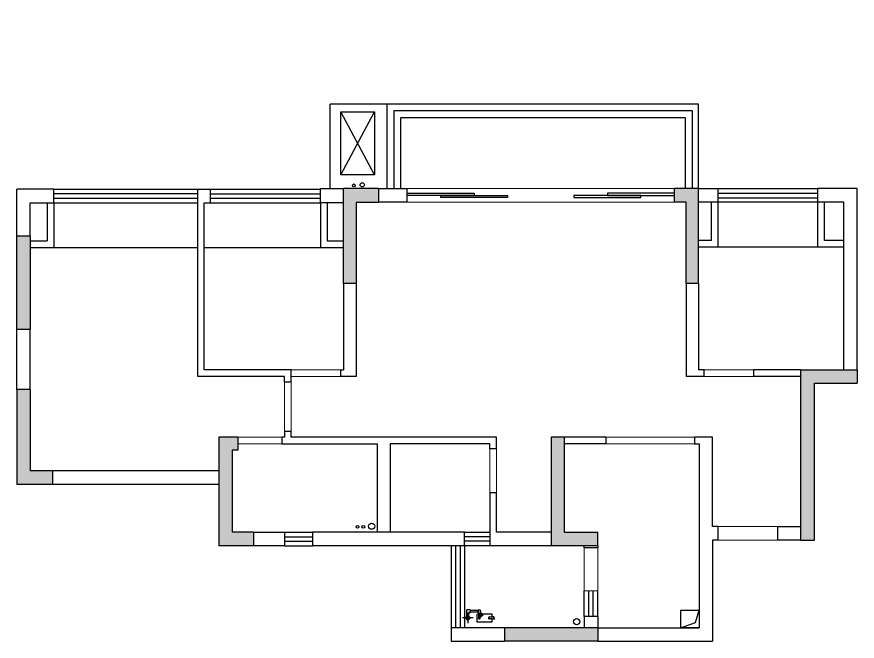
# Model space of a CAD drawing. Header units: inches. Extents: x -50945 to 250244, y -404780 to 18493.
# Drawn here: x 125007 to 139947, y -28350 to -17247 of the extents above; entities that cross this region are included whole.
import ezdxf
from ezdxf.xclip import XClip

# ---------------------------------------------------------------- set-up
doc = ezdxf.new("R2010")
doc.units = ezdxf.units.IN
doc.header["$MEASUREMENT"] = 0
doc.header["$XCLIPFRAME"] = 2
doc.linetypes.add('DOTE', pattern=[2.42, 2, -0.2, 0.02, -0.2])
for name, color, linetype in [('D-ARCHI', 250, 'Continuous'), ('EVH 立面填充', 8, 'Continuous'), ('IBS-003-建筑窗框', 3, 'Continuous'), ('IBS-182-原建筑非承重墙', 150, 'Continuous'), ('IBS-200-原建筑承重墙柱', 200, 'Continuous'), ('IBS-63-原建筑窗', 63, 'Continuous'), ('IDS-002-门', 60, 'Continuous')]:
    doc.layers.add(name, color=color, linetype=linetype)
doc.layers.add('天棚材质标注', color=2, linetype='Continuous', lineweight=5)
doc.layers.add('门', color=65, linetype='Continuous', lineweight=13)

# ---------------------------------------------------------------- blocks, each defined once
blk = doc.blocks.new('mjj')
at = {"layer": 'D-ARCHI', "color": 251, "linetype": 'DOTE', "lineweight": 5, "ltscale": 200}
blk.add_line((126220.3, -5328.7), (126220.3, -25668.7), dxfattribs=at)
blk = doc.blocks.new('rtgttg')
at = {"layer": 'EVH 立面填充'}
h = blk.add_hatch(color=3, dxfattribs=at)
h.dxf.hatch_style = 1
h.paths.add_polyline_path([(28436, -119497), (28836, -119497), (28836, -119257), (28216, -119257), (28216, -120947), (28436, -120947)])
h = blk.add_hatch(color=3, dxfattribs=at)
h.dxf.hatch_style = 1
h.paths.add_polyline_path([(34306, -119497), (34306, -120947), (34526, -120947), (34526, -119257), (34096, -119257), (34096, -119497)])
h = blk.add_hatch(color=3, dxfattribs=at)
h.dxf.hatch_style = 1
h.paths.add_polyline_path([(22406, -121757), (22646, -121757), (22646, -120097), (22406, -120097)])
h = blk.add_hatch(color=3, dxfattribs=at)
h.dxf.hatch_style = 1
h.paths.add_polyline_path([(36586, -122717), (37346, -122717), (37346, -122477), (36346, -122477), (36346, -125507), (36586, -125507)])
h = blk.add_hatch(color=3, dxfattribs=at)
h.dxf.hatch_style = 1
h.paths.add_polyline_path([(22646, -124277), (22646, -122827), (22406, -122827), (22406, -124517), (23046, -124517), (23046, -124277)])
h = blk.add_hatch(color=3, dxfattribs=at)
h.dxf.hatch_style = 1
h.paths.add_polyline_path([(25995, -125607), (26615, -125607), (26615, -125367), (26235, -125367), (26235, -123907), (26335, -123907), (26335, -123677), (25995, -123677)])
h = blk.add_hatch(color=3, dxfattribs=at)
h.dxf.hatch_style = 1
h.paths.add_polyline_path([(32735, -125607), (32735, -125367), (32135, -125367), (32135, -123677), (31905, -123677), (31905, -125607)])
h = blk.add_hatch(color=3, dxfattribs=at)
h.dxf.hatch_style = 1
h.paths.add_polyline_path([(31075, -127067), (31075, -127305), (32735, -127305), (32735, -127067)])
at = {"layer": 'IBS-003-建筑窗框', "color": 3, "ltscale": 10}
for p, q in [((34526, -117756), (28986, -117756)), ((28986, -117756), (28986, -119257)), ((34526, -119257), (34526, -117756)), ((34296, -117996), (29226, -117996)), ((29226, -117996), (29226, -119257)), ((34296, -119257), (34296, -117996)), ((23066, -119266), (25626, -119266)), ((25846, -119267), (27806, -119267)), ((34876, -119257), (36646, -119257)), ((23066, -119507), (25626, -119507)), ((25846, -119507), (27806, -119507)), ((37106, -119497), (34526, -119497)), ((27165, -125367), (27665, -125367)), ((30365, -125367), (30815, -125367)), ((27165, -125607), (27665, -125607)), ((30125, -125607), (30125, -127067)), ((30815, -125607), (30365, -125607)), ((30365, -125607), (30365, -127067)), ((32495, -126867), (32495, -126407)), ((32735, -126867), (32735, -126407))]:
    blk.add_line(p, q, dxfattribs=at)
at = {"layer": 'IBS-182-原建筑非承重墙', "color": 3}
for p, q in [((27976, -119257), (27976, -117756)), ((28986, -117756), (27976, -117756)), ((28168, -117891), (28766, -117891)), ((28168, -119010), (28168, -117891)), ((28168, -119010), (28766, -117891)), ((28766, -119010), (28168, -117891)), ((28766, -117891), (28766, -119010)), ((28766, -119010), (28168, -119010)), ((23066, -119266), (22406, -119266)), ((22406, -120097), (22406, -119267)), ((23066, -119507), (23066, -119266)), ((25626, -119266), (25846, -119266)), ((25626, -122597), (25626, -119267)), ((25846, -119266), (25846, -119507)), ((27806, -119507), (27806, -119257)), ((27806, -119257), (28216, -119257)), ((28836, -119257), (29346, -119257)), ((29346, -119497), (29346, -119257)), ((34526, -119257), (34876, -119257)), ((34876, -119497), (34876, -119257)), ((37346, -119257), (36646, -119257)), ((36646, -119497), (36646, -119257)), ((37346, -122477), (37346, -119257)), ((22646, -120097), (22646, -119507)), ((22646, -119507), (23066, -119507)), ((22946, -119507), (22946, -120187)), ((23066, -119507), (23066, -120307)), ((25736, -122477), (25736, -119507)), ((25736, -119507), (25846, -119507)), ((28216, -119507), (27806, -119507)), ((27806, -119507), (27806, -120307)), ((27926, -119507), (27926, -120187)), ((29346, -119497), (28836, -119497)), ((34756, -120177), (34756, -119497)), ((34876, -120297), (34876, -119497)), ((36646, -120297), (36646, -119497)), ((36766, -120177), (36766, -119497)), ((37106, -122477), (37106, -119497)), ((22646, -120187), (22946, -120187)), ((27926, -120187), (28216, -120187)), ((34756, -120177), (34526, -120177)), ((37106, -120177), (36766, -120177)), ((22646, -120307), (23066, -120307)), ((23066, -120307), (25626, -120307)), ((25736, -120307), (28216, -120307)), ((37106, -120297), (34526, -120297)), ((28216, -120947), (28216, -122477)), ((28436, -120947), (28436, -122597)), ((34306, -120947), (34306, -122597)), ((34526, -120947), (34526, -122477)), ((22406, -122827), (22406, -121757)), ((22646, -122827), (22646, -121757)), ((27286, -122477), (25736, -122477)), ((27286, -122697), (27286, -122477)), ((28166, -122597), (28166, -122477)), ((28166, -122477), (28216, -122477)), ((34626, -122477), (34526, -122477)), ((34626, -122597), (34626, -122477)), ((35506, -122597), (35506, -122477)), ((36346, -122477), (35506, -122477)), ((27166, -122597), (25626, -122597)), ((27166, -122697), (27166, -122597)), ((28436, -122597), (28166, -122597)), ((34626, -122597), (34306, -122597)), ((36346, -122597), (35506, -122597)), ((27286, -122697), (27166, -122697)), ((27165, -123677), (27115, -123677)), ((27115, -123677), (27115, -123797)), ((27285, -123577), (27165, -123577)), ((27165, -123577), (27165, -123677)), ((27285, -123677), (27285, -123577)), ((30935, -123677), (27285, -123677)), ((30935, -123887), (30935, -123677)), ((32875, -123677), (32135, -123677)), ((32875, -123677), (32875, -123797)), ((34775, -123677), (34455, -123677)), ((34455, -123677), (34455, -123797)), ((34775, -125267), (34775, -123677)), ((27115, -123797), (28815, -123797)), ((28815, -123797), (28815, -125367)), ((30815, -123797), (29045, -123797)), ((29045, -123797), (29045, -125367)), ((30815, -123887), (30815, -123797)), ((32875, -123797), (32135, -123797)), ((34455, -123797), (34535, -123797)), ((34535, -123797), (34535, -127067)), ((30935, -123887), (30815, -123887)), ((25995, -124277), (23046, -124277)), ((25995, -124517), (23046, -124517)), ((30935, -124667), (30815, -124667)), ((30815, -124667), (30815, -125607)), ((30935, -125367), (30935, -124667)), ((34875, -125267), (34775, -125267)), ((34875, -125507), (34875, -125267)), ((35936, -125507), (35936, -125267)), ((35936, -125267), (36346, -125267)), ((26615, -125367), (27165, -125367)), ((27165, -125367), (27165, -125607)), ((29045, -125367), (27665, -125367)), ((27665, -125367), (27665, -125607)), ((30365, -125367), (29045, -125367)), ((30365, -125607), (30365, -125367)), ((31905, -125367), (30935, -125367)), ((27165, -125607), (26615, -125607)), ((30125, -125607), (27665, -125607)), ((30365, -125607), (30125, -125607)), ((31905, -125607), (30815, -125607)), ((32495, -125647), (32495, -125607)), ((32735, -125607), (32735, -125647)), ((34875, -125507), (34775, -125507)), ((34775, -125507), (34775, -127305)), ((36346, -125507), (35936, -125507)), ((32735, -125647), (32495, -125647)), ((30440, -126749), (30404, -126749)), ((30404, -126805), (30404, -126749)), ((30404, -126805), (30404, -126812)), ((30404, -126805), (30404, -126812)), ((30404, -126812), (30404, -126805)), ((30404, -126805), (30404, -126812)), ((30404, -126812), (30404, -126805)), ((30408, -126812), (30404, -126812)), ((30404, -126812), (30408, -126812)), ((30446, -126812), (30404, -126812)), ((30404, -126812), (30408, -126812)), ((30442, -126812), (30404, -126812)), ((30408, -126890), (30408, -126812)), ((30442, -126812), (30408, -126812)), ((30408, -126812), (30408, -126860)), ((30408, -126812), (30408, -126860)), ((30425, -126794), (30425, -126986)), ((30467, -126749), (30440, -126749)), ((30442, -126860), (30442, -126792)), ((30442, -126792), (30446, -126792)), ((30446, -126792), (30442, -126792)), ((30442, -126792), (30442, -126812)), ((30442, -126890), (30442, -126812)), ((30446, -126812), (30442, -126812)), ((30442, -126860), (30442, -126812)), ((30442, -126812), (30446, -126812)), ((30446, -126792), (30446, -126812)), ((30446, -126805), (30446, -126792)), ((30446, -126805), (30446, -126812)), ((30446, -126812), (30446, -126805)), ((30460, -126792), (30467, -126792)), ((30467, -126749), (30467, -126792)), ((30467, -126754), (30618, -126754)), ((30610, -126788), (30467, -126788)), ((30467, -126788), (30469, -126788)), ((30467, -126789), (30467, -126788)), ((30467, -126788), (30469, -126788)), ((30467, -126789), (30467, -126788)), ((30582, -126831), (30581, -126959)), ((30582, -126831), (30581, -126938)), ((30612, -126822), (30602, -126822)), ((30619, -126754), (30610, -126754)), ((30610, -126754), (30610, -126788)), ((30618, -126754), (30610, -126754)), ((30610, -126754), (30610, -126788)), ((30610, -126788), (30610, -126771)), ((30610, -126788), (30610, -126813)), ((30610, -126788), (30610, -126819)), ((30610, -126788), (30610, -126819)), ((30610, -126813), (30652, -126813)), ((30612, -126822), (30612, -126813)), ((30646, -126813), (30612, -126813)), ((30612, -126813), (30612, -126891)), ((30612, -126822), (30612, -126891)), ((30625, -126886), (30685, -126826)), ((30634, -126895), (30694, -126835)), ((30646, -126822), (30646, -126813)), ((30646, -126864), (30646, -126813)), ((30646, -126813), (30672, -126813)), ((30646, -126822), (30646, -126813)), ((30834, -126823), (30646, -126822)), ((30646, -126822), (30646, -126864)), ((30646, -126864), (30646, -126822)), ((30685, -126826), (30646, -126864)), ((30685, -126826), (30646, -126864)), ((30646, -126883), (30694, -126835)), ((30652, -126822), (30652, -126751)), ((30652, -126771), (30652, -126751)), ((30652, -126771), (30652, -126813)), ((30652, -126813), (30652, -126771)), ((30672, -126813), (30652, -126813)), ((30855, -126823), (30652, -126822)), ((30672, -126813), (30685, -126826)), ((30681, -126822), (30672, -126813)), ((30834, -126823), (30681, -126822)), ((30685, -126826), (30694, -126835)), ((30694, -126835), (30685, -126826)), ((30855, -126823), (30834, -126823)), ((30855, -126874), (30855, -126823)), ((30855, -126831), (30855, -126823)), ((34207, -126754), (34207, -127067)), ((34207, -126754), (34535, -126754)), ((34469, -126974), (34535, -126754)), ((30520, -126890), (30329, -126890)), ((30581, -126843), (30581, -126938)), ((30581, -126938), (30581, -126959)), ((30581, -126959), (30854, -126960)), ((30581, -126959), (30602, -126959)), ((30602, -126959), (30834, -126960)), ((30602, -126959), (30834, -126960)), ((30612, -126895), (30612, -126891)), ((30612, -126891), (30612, -126895)), ((30646, -126883), (30634, -126895)), ((30646, -126891), (30646, -126883)), ((30646, -126891), (30646, -126883)), ((30646, -126891), (30646, -126883)), ((30807, -126874), (30855, -126874)), ((30855, -126908), (30807, -126908)), ((30846, -126960), (30854, -126960)), ((30854, -126960), (30855, -126908)), ((30854, -126960), (30855, -126908)), ((30855, -126874), (30855, -126843)), ((30855, -126874), (30855, -126843)), ((30855, -126874), (30886, -126874)), ((30894, -126874), (30855, -126874)), ((30894, -126874), (30855, -126874)), ((30855, -126939), (30855, -126908)), ((30855, -126908), (30886, -126908)), ((30855, -126908), (30905, -126908)), ((30855, -126908), (30886, -126908)), ((30886, -126908), (30894, -126908)), ((32735, -126867), (32495, -126867)), ((32495, -126867), (32495, -127067)), ((32735, -126867), (32735, -127067)), ((34207, -127067), (34469, -126974)), ((31075, -127067), (30125, -127067)), ((30125, -127067), (30125, -127305)), ((32735, -127067), (34535, -127067)), ((34535, -127067), (34207, -127067)), ((30125, -127305), (31075, -127305)), ((32735, -127305), (34775, -127305))]:
    blk.add_line(p, q, dxfattribs=at)
for centre, radius in [((28398, -119199), 25), ((28547, -119190), 37.5), ((28461, -125271), 25), ((28565, -125271), 25), ((28713, -125260), 55), ((30425, -126890), 34.9), ((32360, -126958), 55)]:
    blk.add_circle(centre, radius, dxfattribs=at)
for start, end in [(119.176, 180), (119.176, 180), (180, 0), (180, 0), (0, 60.5217), (0, 60.5217)]:
    blk.add_arc((30425, -126890), 34.9, start, end, dxfattribs=at)
for centre, major_axis, start_param, end_param in [((30460, -126805), (9.66, -9.66), 2.353557, 3.924353), ((30602, -126843), (14.5, 14.5), 0.78276, 2.353557), ((30631, -126771), (15, -15), 2.986227, 3.924353), ((30631, -126771), (15, -15), 0.78276, 2.986227), ((30834, -126843), (14.5, -14.5), 0.78276, 2.353557), ((30425, -126890), (12.1, -12.1), 4.709751, 10.992936), ((30602, -126938), (14.5, 14.5), 2.353557, 3.924353), ((30629, -126891), (12.1, -12.1), 3.924353, 7.065946), ((30629, -126891), (4.6, 4.6), 1.568158, 4.709751), ((30807, -126891), (12.1, 12.1), 0.78276, 3.924353), ((30834, -126939), (14.5, -14.5), 5.495149, 7.065946), ((30891, -126883), (6.72, 6.72), 1.236418, 3.470695), ((30869, -126891), (17.5, 17.5), -1.141223, -0.024085), ((30882, -126900), (6.72, 6.72), 4.378011, 6.612288)]:
    blk.add_ellipse(centre, major_axis=major_axis, ratio=1, start_param=start_param, end_param=end_param, dxfattribs=at)
at = {"layer": 'IBS-182-原建筑非承重墙', "color": 3, "extrusion": (0, 0, -1)}
for start_param, end_param in [(2.358832, 3.929629), (2.358832, 3.929629), (7.071221, 8.642018), (7.071221, 8.642018), (3.929629, 5.500425), (3.929629, 5.500425), (5.500425, 7.071221), (5.500425, 7.071221)]:
    blk.add_ellipse((30425, -126890), major_axis=(12.1, -12.1), ratio=1, start_param=start_param, end_param=end_param, dxfattribs=at)
at = {"layer": 'IBS-200-原建筑承重墙柱', "color": 3, "ltscale": 0.02}
for p, q in [((28216, -120947), (28216, -119257)), ((28836, -119257), (28216, -119257)), ((28836, -119257), (28836, -119497)), ((34096, -119497), (34096, -119257)), ((34526, -119257), (34096, -119257)), ((34526, -120947), (34526, -119257)), ((28436, -119497), (28436, -120947)), ((28436, -119497), (28836, -119497)), ((34306, -119497), (34096, -119497)), ((34306, -120947), (34306, -119497)), ((22406, -120097), (22646, -120097)), ((22406, -121757), (22406, -120097)), ((22646, -120097), (22646, -121757)), ((28436, -120947), (28216, -120947)), ((34526, -120947), (34306, -120947)), ((22406, -121757), (22646, -121757)), ((36346, -125507), (36346, -122477)), ((36346, -122477), (37346, -122477)), ((37346, -122477), (37346, -122717)), ((36586, -125507), (36586, -122717)), ((36586, -122717), (37346, -122717)), ((22646, -122827), (22406, -122827)), ((22406, -122827), (22406, -124517)), ((22646, -122827), (22646, -124277)), ((26335, -123677), (25995, -123677)), ((25995, -123677), (25995, -125607)), ((26335, -123677), (26335, -123907)), ((31905, -123677), (31905, -125607)), ((32135, -123677), (31905, -123677)), ((32135, -123677), (32135, -125367)), ((26335, -123907), (26235, -123907)), ((26235, -123907), (26235, -125367)), ((23046, -124277), (22646, -124277)), ((23046, -124517), (23046, -124277)), ((23046, -124517), (22406, -124517)), ((26615, -125367), (26235, -125367)), ((26615, -125367), (26615, -125607)), ((32135, -125367), (32735, -125367)), ((32735, -125607), (32735, -125367)), ((26615, -125607), (25995, -125607)), ((32735, -125607), (31905, -125607)), ((36346, -125507), (36586, -125507)), ((32735, -127067), (31075, -127067)), ((31075, -127067), (31075, -127305)), ((32735, -127067), (32735, -127305)), ((32735, -127305), (31075, -127305))]:
    blk.add_line(p, q, dxfattribs=at)
at = {"layer": 'IBS-63-原建筑窗', "color": 3}
for p, q in [((34416, -117876), (29106, -117876)), ((29106, -117876), (29106, -119257)), ((34416, -119257), (34416, -117876)), ((23066, -119346), (25626, -119346)), ((25846, -119347), (27806, -119347)), ((34876, -119337), (36646, -119337)), ((23066, -119427), (25626, -119427)), ((25846, -119427), (27806, -119427)), ((34876, -119424), (36646, -119424)), ((27165, -125447), (27665, -125447)), ((30815, -125447), (30365, -125447)), ((27165, -125527), (27665, -125527)), ((30205, -125607), (30205, -127067)), ((30285, -125607), (30285, -127067)), ((30815, -125527), (30365, -125527)), ((32575, -126867), (32575, -126407)), ((32655, -126867), (32655, -126407))]:
    blk.add_line(p, q, dxfattribs=at)
at = {"layer": 'IDS-002-门', "color": 3}
for p, q in [((29346, -119337), (30536, -119337)), ((29346, -119377), (29346, -119337)), ((30536, -119337), (30536, -119377)), ((34096, -119337), (32906, -119337)), ((32906, -119337), (32906, -119377)), ((34096, -119377), (34096, -119337)), ((30536, -119377), (29346, -119377)), ((29941, -119377), (31131, -119377)), ((29941, -119417), (29941, -119377)), ((31131, -119417), (29941, -119417)), ((31131, -119377), (31131, -119417)), ((33501, -119377), (32311, -119377)), ((32311, -119377), (32311, -119417)), ((32311, -119417), (33501, -119417)), ((32906, -119377), (34096, -119377)), ((33501, -119417), (33501, -119377))]:
    blk.add_line(p, q, dxfattribs=at)
at = {"layer": '门', "color": 3, "lineweight": 5}
for p, q in [((29346, -119257), (34096, -119257)), ((29346, -119497), (34096, -119497)), ((27286, -122477), (28166, -122477)), ((27286, -122597), (27286, -122477)), ((28166, -122477), (28166, -122597)), ((34626, -122477), (35506, -122477)), ((34626, -122597), (34626, -122477)), ((35506, -122477), (35506, -122597)), ((28166, -122597), (27286, -122597)), ((35506, -122597), (34626, -122597)), ((27286, -122697), (27165, -122697)), ((27165, -122697), (27165, -123577)), ((27286, -123577), (27286, -122697)), ((26335, -123797), (26335, -123677)), ((26335, -123677), (27115, -123677)), ((27115, -123677), (27115, -123797)), ((27165, -123577), (27286, -123577)), ((32875, -123677), (34455, -123677)), ((32875, -123797), (32875, -123677)), ((34455, -123677), (34455, -123797)), ((27115, -123797), (26335, -123797)), ((34455, -123797), (32875, -123797)), ((30935, -123887), (30815, -123887)), ((30815, -123887), (30815, -124667)), ((30935, -124667), (30935, -123887)), ((30815, -124667), (30935, -124667)), ((34875, -125267), (35936, -125267)), ((34875, -125507), (34875, -125267)), ((35936, -125267), (35936, -125507)), ((35936, -125507), (34875, -125507)), ((32735, -125647), (32495, -125647)), ((32495, -125647), (32495, -126407)), ((32735, -126407), (32735, -125647)), ((32735, -126407), (32495, -126407)), ((32495, -126407), (32735, -126407))]:
    blk.add_line(p, q, dxfattribs=at)

msp = doc.modelspace()

# ---------------------------------------------------------------- block references
at = {"layer": '天棚材质标注', "color": 1}
ref = msp.add_blockref('mjj', (265348.07, -25227.56), dxfattribs=dict(at, rotation=180))
XClip(ref).set_block_clipping_path([(125300.7174644469, -17783.6555869415), (130952.1632491378, -10371.9147835952)])
ref = msp.add_blockref('mjj', (0, 0), dxfattribs=at)
XClip(ref).set_block_clipping_path([(125300.7174644469, -14091.9673900663), (130952.1632491378, -10371.9147835952)])
msp.add_blockref('rtgttg', (102601.25, 98955.18), dxfattribs=at)

doc.saveas('drawing.dxf')
